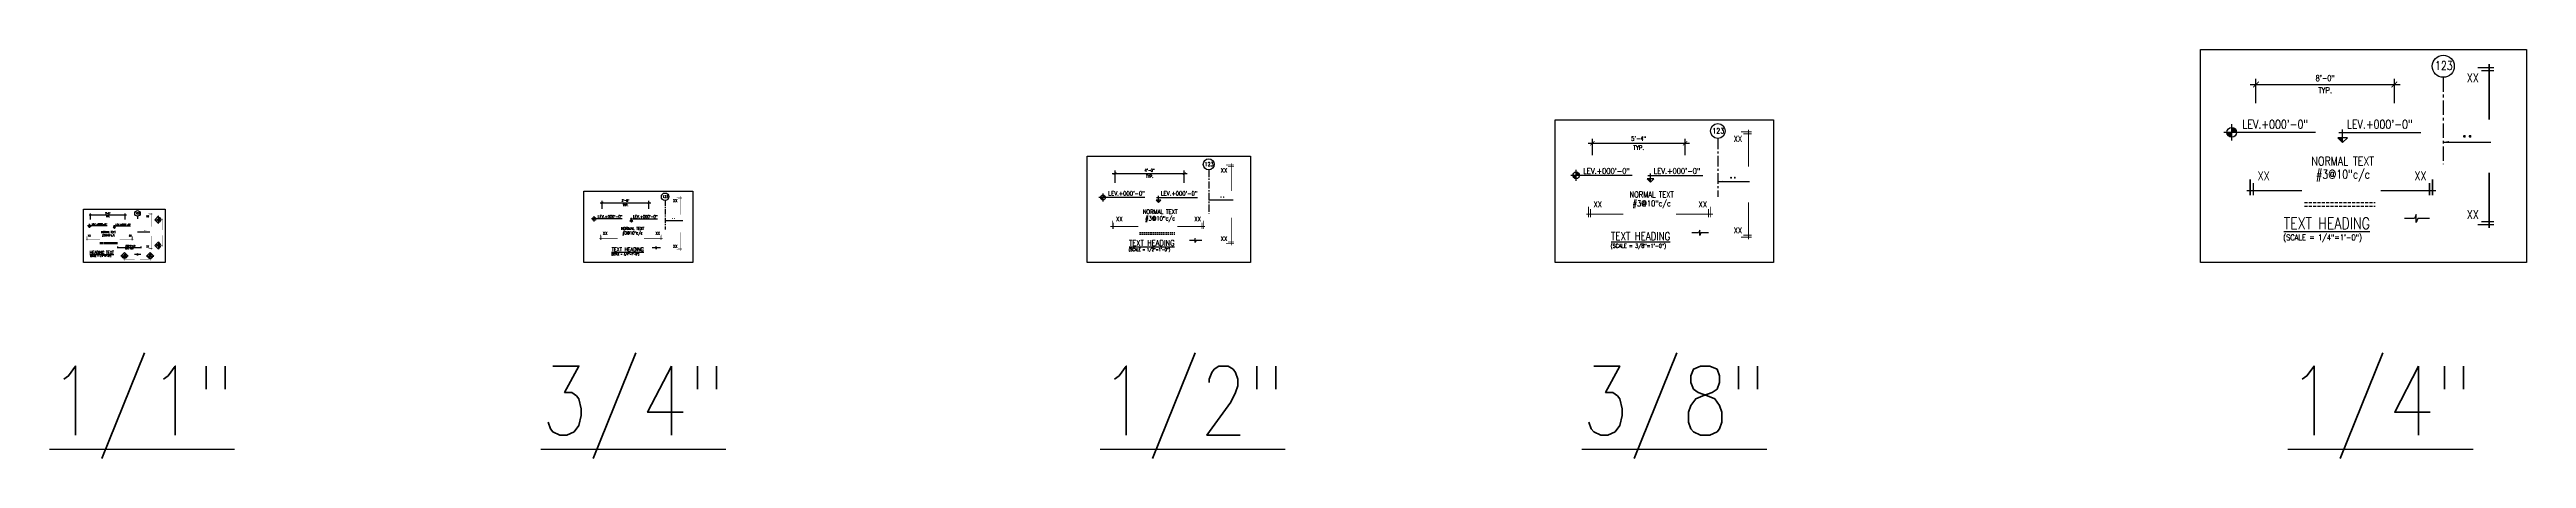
# Model space of a CAD drawing. Header units: inches. Extents: x 17147 to 26472, y -24737 to -16604.
# Drawn here: x 17214 to 18932, y -20569 to -20285 of the extents above; entities that cross this region are included whole.
import ezdxf

# ---------------------------------------------------------------- set-up
doc = ezdxf.new("R2010")
doc.units = ezdxf.units.IN
doc.header["$MEASUREMENT"] = 0
doc.linetypes.add('CENTER', pattern=[2, 1.25, -0.25, 0.25, -0.25])
doc.linetypes.add('HIDDEN', pattern=[0.375, 0.25, -0.125])
for name, color, linetype in [('ARROW', 2, 'Continuous'), ('BEAM', 3, 'HIDDEN'), ('BREAK', 1, 'Continuous'), ('DIM', 2, 'Continuous'), ('DOT', 2, 'Continuous'), ('Grids', 1, 'CENTER'), ('HEADING', 4, 'Continuous'), ('LEVEL', 2, 'Continuous'), ('SECMARK', 2, 'Continuous'), ('T1', 3, 'Continuous'), ('TEXT2', 3, 'Continuous'), ('TEXT3', 4, 'Continuous')]:
    doc.layers.add(name, color=color, linetype=linetype)
doc.styles.add('DIM 1_1 (A)', font='simplex.shx', dxfattribs={"width": 0.8})
doc.styles.add('DIM 1_2 (A)', font='simplex.shx', dxfattribs={"width": 0.8})
doc.styles.add('DIM 1_4 (A)', font='simplex.shx', dxfattribs={"width": 0.8})
doc.styles.add('DIM 3_4 (A)', font='simplex.shx', dxfattribs={"width": 0.8})
doc.styles.add('DIM 3_8 (A)', font='simplex.shx', dxfattribs={"width": 0.8})
doc.dimstyles.new('DIM 1_1 (A)', dxfattribs={"dimtxt": 1, "dimasz": 1, "dimexe": 1, "dimexo": 1, "dimgap": 0.5, "dimtad": 1, "dimdec": 0, "dimzin": 3, "dimdsep": 46, "dimlunit": 4, "dimtxsty": 'DIM 1_1 (A)', "dimblk": 'ARCHTICK', "dimcen": 1, "dimdle": 1, "dimclrd": 2, "dimclre": 2, "dimclrt": 3, "dimadec": 0, "dimazin": 2, "dimtfac": 1, "dimtdec": 0, "dimtofl": 0, "dimtmove": 0, "dimatfit": 3, "dimfxl": 0, "dimtolj": 1, "dimtzin": 0, "dimlwd": -1, "dimlwe": -1, "dimarcsym": 0})
doc.dimstyles.new('DIM 1_2 (A)', dxfattribs={"dimtxt": 2, "dimasz": 2, "dimexe": 2, "dimexo": 2, "dimgap": 1, "dimtad": 1, "dimdec": 0, "dimzin": 3, "dimdsep": 46, "dimlunit": 4, "dimtxsty": 'DIM 1_2 (A)', "dimblk": 'ARCHTICK', "dimcen": 2, "dimdle": 2, "dimclrd": 2, "dimclre": 2, "dimclrt": 3, "dimadec": 0, "dimazin": 2, "dimtfac": 1, "dimtdec": 0, "dimtofl": 0, "dimtmove": 0, "dimatfit": 3, "dimfxl": 0, "dimtolj": 1, "dimtzin": 0, "dimlwd": -1, "dimlwe": -1, "dimarcsym": 0})
doc.dimstyles.new('DIM 1_4 (A)', dxfattribs={"dimtxt": 4, "dimasz": 4, "dimexe": 4, "dimexo": 4, "dimgap": 2, "dimtad": 1, "dimdec": 0, "dimzin": 3, "dimdsep": 46, "dimlunit": 4, "dimtxsty": 'DIM 1_4 (A)', "dimblk": 'ARCHTICK', "dimcen": 4, "dimdle": 4, "dimclrd": 2, "dimclre": 2, "dimclrt": 3, "dimadec": 0, "dimazin": 2, "dimtfac": 1, "dimtdec": 0, "dimtofl": 0, "dimtmove": 0, "dimatfit": 3, "dimfxl": 0, "dimtolj": 1, "dimtzin": 0, "dimlwd": -1, "dimlwe": -1, "dimarcsym": 0})
doc.dimstyles.new('DIM 3_4 (A)', dxfattribs={"dimtxt": 1.5, "dimasz": 1.5, "dimexe": 1.5, "dimexo": 1.5, "dimgap": 0.75, "dimtad": 1, "dimdec": 0, "dimzin": 3, "dimdsep": 46, "dimlunit": 4, "dimtxsty": 'DIM 3_4 (A)', "dimblk": 'ARCHTICK', "dimcen": 1.5, "dimdle": 1.5, "dimclrd": 2, "dimclre": 2, "dimclrt": 3, "dimadec": 0, "dimazin": 2, "dimtfac": 1, "dimtdec": 0, "dimtofl": 0, "dimtmove": 0, "dimatfit": 3, "dimfxl": 0, "dimtolj": 1, "dimtzin": 0, "dimlwd": -1, "dimlwe": -1, "dimarcsym": 0})
doc.dimstyles.new('DIM 3_8 (A)', dxfattribs={"dimtxt": 3, "dimasz": 3, "dimexe": 3, "dimexo": 3, "dimgap": 1.5, "dimtad": 1, "dimdec": 0, "dimzin": 3, "dimdsep": 46, "dimlunit": 4, "dimtxsty": 'DIM 3_8 (A)', "dimblk": 'ARCHTICK', "dimcen": 3, "dimdle": 3, "dimclrd": 2, "dimclre": 2, "dimclrt": 3, "dimadec": 0, "dimazin": 2, "dimtfac": 1, "dimtdec": 0, "dimtofl": 0, "dimtmove": 0, "dimatfit": 3, "dimfxl": 0, "dimtolj": 1, "dimtzin": 0, "dimlwd": -1, "dimlwe": -1, "dimarcsym": 0})

# ---------------------------------------------------------------- blocks, each defined once
blk = doc.blocks.new('_ARCHTICK')
at = {"color": 0, "linetype": 'ByBlock', "const_width": 0.15}
blk.add_lwpolyline([(-0.5, -0.5), (0.5, 0.5)], dxfattribs=at)
blk = doc.blocks.new('*D2')
at = {"layer": 'DEFPOINTS', "color": 0, "transparency": 16777216}
for p in [(18001, -20371.3), (17953, -20379.8), (18001, -20379.8)]:
    blk.add_point(p, dxfattribs=at)
at = {"layer": 'DIM', "color": 2, "transparency": 16777216}
for p, q in [((17951, -20371.3), (18003, -20371.3)), ((17953, -20377.8), (17953, -20369.3)), ((18001, -20377.8), (18001, -20369.3))]:
    blk.add_line(p, q, dxfattribs=at)
at = {"layer": 'DIM', "color": 2, "transparency": 16777216, "xscale": 2, "yscale": 2, "zscale": 2, "rotation": 180}
blk.add_blockref('_ARCHTICK', (17953, -20371.3), dxfattribs=at)
at = {"layer": 'DIM', "color": 2, "transparency": 16777216, "xscale": 2, "yscale": 2, "zscale": 2}
blk.add_blockref('_ARCHTICK', (18001, -20371.3), dxfattribs=at)
at = {"layer": 'DIM', "color": 3, "transparency": 16777216, "char_height": 2, "attachment_point": 5, "style": 'DIM 1_2 (A)'}
for s, insert in [('\\A1;4\'-0"', (17977, -20369.1)), ('\\A1;TYP.', (17977, -20373.3))]:
    blk.add_mtext(s, dxfattribs=dict(at, insert=insert))
blk = doc.blocks.new('*D3')
at = {"layer": 'DEFPOINTS', "color": 0, "transparency": 16777216}
for p in [(18840.4, -20309.7), (18744.4, -20326.6), (18840.4, -20326.6)]:
    blk.add_point(p, dxfattribs=at)
at = {"layer": 'DIM', "color": 2, "transparency": 16777216}
for p, q in [((18744.4, -20322.6), (18744.4, -20305.7)), ((18840.4, -20322.6), (18840.4, -20305.7)), ((18740.4, -20309.7), (18844.4, -20309.7))]:
    blk.add_line(p, q, dxfattribs=at)
at = {"layer": 'DIM', "color": 2, "transparency": 16777216, "xscale": 4, "yscale": 4, "zscale": 4, "rotation": 180}
blk.add_blockref('_ARCHTICK', (18744.4, -20309.7), dxfattribs=at)
at = {"layer": 'DIM', "color": 2, "transparency": 16777216, "xscale": 4, "yscale": 4, "zscale": 4}
blk.add_blockref('_ARCHTICK', (18840.4, -20309.7), dxfattribs=at)
at = {"layer": 'DIM', "color": 3, "transparency": 16777216, "char_height": 4, "attachment_point": 5, "style": 'DIM 1_4 (A)'}
for s, insert in [('\\A1;8\'-0"', (18792.4, -20305.3)), ('\\A1;TYP.', (18792.4, -20313.7))]:
    blk.add_mtext(s, dxfattribs=dict(at, insert=insert))
blk = doc.blocks.new('*D6')
at = {"layer": 'DEFPOINTS', "color": 0, "transparency": 16777216}
for p in [(17629.5, -20391.7), (17597.3, -20397.3), (17629.5, -20397.3)]:
    blk.add_point(p, dxfattribs=at)
at = {"layer": 'DIM', "color": 2, "transparency": 16777216}
for p, q in [((17595.8, -20391.7), (17631, -20391.7)), ((17597.3, -20395.8), (17597.3, -20390.2)), ((17629.5, -20395.8), (17629.5, -20390.2))]:
    blk.add_line(p, q, dxfattribs=at)
at = {"layer": 'DIM', "color": 2, "transparency": 16777216, "xscale": 1.5, "yscale": 1.5, "zscale": 1.5, "rotation": 180}
blk.add_blockref('_ARCHTICK', (17597.3, -20391.7), dxfattribs=at)
at = {"layer": 'DIM', "color": 2, "transparency": 16777216, "xscale": 1.5, "yscale": 1.5, "zscale": 1.5}
blk.add_blockref('_ARCHTICK', (17629.5, -20391.7), dxfattribs=at)
at = {"layer": 'DIM', "color": 3, "transparency": 16777216, "char_height": 1.5, "attachment_point": 5, "style": 'DIM 3_4 (A)'}
for s, insert in [('\\A1;2\'-8"', (17613.4, -20390)), ('\\A1;TYP.', (17613.4, -20393.2))]:
    blk.add_mtext(s, dxfattribs=dict(at, insert=insert))
blk = doc.blocks.new('*D7')
at = {"layer": 'DEFPOINTS', "color": 0, "transparency": 16777216}
for p in [(17242.3, -20404.2), (17266.3, -20400), (17266.3, -20404.2)]:
    blk.add_point(p, dxfattribs=at)
at = {"layer": 'DIM', "color": 2, "transparency": 16777216}
for p, q in [((17241.3, -20400), (17267.3, -20400)), ((17242.3, -20403.2), (17242.3, -20399)), ((17266.3, -20403.2), (17266.3, -20399))]:
    blk.add_line(p, q, dxfattribs=at)
at = {"layer": 'DIM', "color": 2, "transparency": 16777216, "rotation": 180}
blk.add_blockref('_ARCHTICK', (17242.3, -20400), dxfattribs=at)
at = {"layer": 'DIM', "color": 2, "transparency": 16777216}
blk.add_blockref('_ARCHTICK', (17266.3, -20400), dxfattribs=at)
at = {"layer": 'DIM', "color": 3, "transparency": 16777216, "char_height": 1, "attachment_point": 5, "style": 'DIM 1_1 (A)'}
for s, insert in [('\\A1;2\'-0"', (17254.3, -20398.9)), ('\\A1;TYP.', (17254.3, -20401))]:
    blk.add_mtext(s, dxfattribs=dict(at, insert=insert))
blk = doc.blocks.new('*D8')
at = {"layer": 'DEFPOINTS', "color": 0, "transparency": 16777216}
for p in [(18348.4, -20350.4), (18284.1, -20361.7), (18348.4, -20361.7)]:
    blk.add_point(p, dxfattribs=at)
at = {"layer": 'DIM', "color": 2, "transparency": 16777216}
for p, q in [((18281.1, -20350.4), (18351.4, -20350.4)), ((18284.1, -20358.7), (18284.1, -20347.4)), ((18348.4, -20358.7), (18348.4, -20347.4))]:
    blk.add_line(p, q, dxfattribs=at)
at = {"layer": 'DIM', "color": 2, "transparency": 16777216, "xscale": 3, "yscale": 3, "zscale": 3, "rotation": 180}
blk.add_blockref('_ARCHTICK', (18284.1, -20350.4), dxfattribs=at)
at = {"layer": 'DIM', "color": 2, "transparency": 16777216, "xscale": 3, "yscale": 3, "zscale": 3}
blk.add_blockref('_ARCHTICK', (18348.4, -20350.4), dxfattribs=at)
at = {"layer": 'DIM', "color": 3, "transparency": 16777216, "char_height": 3, "attachment_point": 5, "style": 'DIM 3_8 (A)'}
for s, insert in [('\\A1;5\'-4"', (18316.2, -20347.1)), ('\\A1;TYP.', (18316.2, -20353.4))]:
    blk.add_mtext(s, dxfattribs=dict(at, insert=insert))
blk = doc.blocks.new('G')
at = {"layer": 'Grids', "color": 2, "linetype": 'Continuous', "ltscale": 1.25}
blk.add_line((0, 0), (0, -1.9), dxfattribs=at)
blk.add_circle((0, 1.9), 1.91, dxfattribs=at)
at = {"layer": 'TEXT3', "style": 'DIM 1_1 (A)', "width": 0.8}
blk.add_attdef('A', (-0.5, 1.3), '', height=1.35, dxfattribs=at)
blk = doc.blocks.new('S (hor)')
at = {"layer": 'SECMARK'}
blk.add_hatch(color=256, dxfattribs=at).paths.add_polyline_path([(-5.1, -7.1), (-3.9, -5.9, 0.388845), (-3.9, -8.4)])
h = blk.add_hatch(color=256, dxfattribs=at)
h.paths.add_polyline_path([(-2.5, -5), (-2.5, -4.5), (-2.7, -4.8)])
h.paths.add_polyline_path([(-2.5, -9.2), (-2.7, -9.5), (-2.5, -9.7)])
for p, q in [((-2.5, -4.5), (-5.1, -7.1)), ((-5.1, -7.1), (-2.5, -9.7)), ((-2.5, -5), (-2.7, -4.8)), ((-2.5, -9.2), (-2.7, -9.5)), ((-2.5, -4.5), (-2.5, -9.7))]:
    blk.add_line(p, q, dxfattribs=at)
at = {"layer": 'SECMARK', "const_width": 0.25}
for points in [[(0, -7.9), (0, 0)], [(-0.8, -7.1), (0.6, -7.1)]]:
    blk.add_lwpolyline(points, dxfattribs=at)
at = {"layer": 'SECMARK'}
blk.add_arc((-3, -7.1), 1.99, 285.6061, 74.3939, dxfattribs=at)
at = {"layer": 'TEXT3', "style": 'DIM 1_1 (A)', "width": 0.8}
blk.add_attdef('A', (-3.7, -7.6), '', height=1, dxfattribs=at)
blk.add_attdef('B', (-1.5, -7.3), '', height=0.75, rotation=90, dxfattribs=at)
blk = doc.blocks.new('S1')
at = {"layer": 'SECMARK', "const_width": 0.25}
for points in [[(-2, 9), (0.8, 9)], [(-1.3, 8.5), (0.8, 8.5)], [(0, 9.6), (0, 0)]]:
    blk.add_lwpolyline(points, dxfattribs=at)
at = {"layer": 'TEXT3', "style": 'DIM 1_1 (A)', "width": 0.8}
blk.add_attdef('A', (-2.7, 6.4), '', height=1.5, dxfattribs=at)
blk = doc.blocks.new('S(VER)')
at = {"layer": 'SECMARK'}
h = blk.add_hatch(color=256, dxfattribs=at)
h.paths.add_polyline_path([(4.8, 2.7), (4.5, 2.5), (5, 2.5)])
h.paths.add_polyline_path([(9.7, 2.5), (9.5, 2.7), (9.2, 2.5)])
blk.add_hatch(color=256, dxfattribs=at).paths.add_polyline_path([(7.1, 5.1), (5.9, 3.9, -0.388845), (8.4, 3.9)])
for p, q in [((4.5, 2.5), (7.1, 5.1)), ((4.5, 2.5), (9.7, 2.5)), ((5, 2.5), (4.8, 2.7)), ((7.1, 5.1), (9.7, 2.5)), ((9.2, 2.5), (9.5, 2.7))]:
    blk.add_line(p, q, dxfattribs=at)
at = {"layer": 'SECMARK', "const_width": 0.25}
for points in [[(7.9, 0), (0, 0)], [(7.1, 0.8), (7.1, -0.6)]]:
    blk.add_lwpolyline(points, dxfattribs=at)
at = {"layer": 'SECMARK'}
blk.add_arc((7.1, 3), 1.99, 195.6061, 344.3939, dxfattribs=at)
at = {"layer": 'TEXT3', "style": 'DIM 1_1 (A)'}
for tag, p, height, width in [('A', (6.7, 2.9), 1, 0.8), ('B', (6.9, 1.4), 0.75, 0.7)]:
    blk.add_attdef(tag, p, '', height=height, dxfattribs=dict(at, width=width))
blk = doc.blocks.new('LEV.')
at = {"layer": 'LEVEL'}
h = blk.add_hatch(color=2, dxfattribs=at)
h.paths.add_polyline_path([(0, 0), (-0.8, 0, 0.414214), (0, -0.8)])
h.paths.add_polyline_path([(0, 0.8), (0, 0), (0.8, 0, 0.414214)])
for p, q in [((12.3, 0), (-1.4, 0)), ((0, -1.4), (0, 1.4))]:
    blk.add_line(p, q, dxfattribs=at)
blk.add_circle((0, 0), 0.844, dxfattribs=at)
at = {"layer": 'TEXT3', "style": 'DIM 1_1 (A)', "width": 0.8}
blk.add_attdef('A', (5.2, 0.4), '', height=1.25, dxfattribs=at)
blk = doc.blocks.new('LEV.1')
at = {"layer": 'LEVEL'}
blk.add_hatch(color=2, dxfattribs=at).paths.add_polyline_path([(0, -1.7), (0, -0.9), (-0.8, -0.9)])
for p, q in [((-0.7, 0), (11.3, 0)), ((0, -1.7), (0, 0.5)), ((0, -1.7), (-0.8, -0.9)), ((0.8, -0.9), (-0.8, -0.9)), ((0, -1.7), (0.8, -0.9))]:
    blk.add_line(p, q, dxfattribs=at)
at = {"layer": 'TEXT3', "style": 'DIM 1_1 (A)', "width": 0.8}
blk.add_attdef('A', (4.1, 0.4), '', height=1.25, dxfattribs=at)
blk = doc.blocks.new('HEAD')
at = {"layer": 'HEADING', "style": 'DIM 1_1 (A)', "width": 0.8}
blk.add_attdef('A', (1, 0.2), '', height=2, dxfattribs=at)
at = {"layer": 'TEXT2', "style": 'DIM 1_1 (A)', "width": 0.8}
blk.add_attdef('B', (1.3, -1.3), '', height=1, dxfattribs=at)

msp = doc.modelspace()

# ---------------------------------------------------------------- hatches: boundary and pattern name
at = {"layer": 'LEVEL'}
h = msp.add_hatch(color=2, dxfattribs=at)
h.paths.add_polyline_path([(18727.62366, -20342.86481), (18724.24866, -20342.86481, 0.4142135624), (18727.62366, -20346.23981)])
h.paths.add_polyline_path([(18727.62366, -20339.48981), (18727.62366, -20342.86481), (18730.99866, -20342.86481, 0.4142135624)])
for points in [[(18804.49499, -20349.91808), (18804.49499, -20346.62988), (18801.11999, -20346.62988)], [(18324.34992, -20377.31866), (18324.34992, -20375.11557), (18322.08867, -20375.11557)], [(17983.07998, -20391.43411), (17983.07998, -20389.79001), (17981.39248, -20389.79001)], [(17617.45758, -20405.1344), (17617.45758, -20404.03285), (17616.32695, -20404.03285)]]:
    msp.add_hatch(color=2, dxfattribs=at).paths.add_polyline_path(points)
h = msp.add_hatch(color=2, dxfattribs=at)
h.paths.add_polyline_path([(18272.84613, -20372.59297), (18270.58488, -20372.59297, 0.4142135624), (18272.84613, -20374.85422)])
h.paths.add_polyline_path([(18272.84613, -20370.33172), (18272.84613, -20372.59297), (18275.10738, -20372.59297, 0.4142135624)])
h = msp.add_hatch(color=2, dxfattribs=at)
h.paths.add_polyline_path([(17944.64432, -20387.90747), (17942.95682, -20387.90747, 0.4142135624), (17944.64432, -20389.59497)])
h.paths.add_polyline_path([(17944.64432, -20386.21997), (17944.64432, -20387.90747), (17946.33182, -20387.90747, 0.4142135624)])
h = msp.add_hatch(color=2, dxfattribs=at)
h.paths.add_polyline_path([(17591.70568, -20402.77155), (17590.57505, -20402.77155, 0.4142135624), (17591.70568, -20403.90218)])
h.paths.add_polyline_path([(17591.70568, -20401.64093), (17591.70568, -20402.77155), (17592.8363, -20402.77155, 0.4142135624)])

# ---------------------------------------------------------------- linework, layer by layer
for points in [[(18705.80971, -20285.49921), (18932.01856, -20285.49921), (18932.01856, -20432.95014), (18705.80971, -20432.95014)], [(18258.23079, -20334.15801), (18409.79071, -20334.15801), (18409.79071, -20432.95014), (18258.23079, -20432.95014)], [(17933.73735, -20359.22467), (18046.84177, -20359.22467), (18046.84177, -20432.95014), (17933.73735, -20432.95014)], [(17584.39801, -20383.55407), (17660.17797, -20383.55407), (17660.17797, -20432.95014), (17584.39801, -20432.95014)], [(17237.48015, -20396.0874), (17294.03236, -20396.0874), (17294.03236, -20432.95014), (17237.48015, -20432.95014)]]:
    msp.add_lwpolyline(points, close=True)
at = {"layer": 'ARROW', "color": 4}
for p, q in [((17261.15826, -20422.96618), (17261.15826, -20421.96618)), ((17277.51324, -20422.96618), (17277.51324, -20421.96618))]:
    msp.add_line(p, q, dxfattribs=at)
at = {"layer": 'ARROW', "color": 2}
msp.add_line((17261.15826, -20422.46618), (17277.51324, -20422.46618), dxfattribs=at)
for points in [[(17262.15826, -20422.29952), (17262.15826, -20422.63285), (17261.15826, -20422.46618)], [(17276.51324, -20422.29952), (17276.51324, -20422.63285), (17277.51324, -20422.46618)]]:
    msp.add_solid(points, dxfattribs=at)
at = {"layer": 'BEAM', "ltscale": 8}
for p, q in [((18778.1132, -20391.33778), (18827.09367, -20391.33778)), ((18778.1132, -20393.89759), (18827.09367, -20393.89759))]:
    msp.add_line(p, q, dxfattribs=at)
at = {"layer": 'BEAM', "ltscale": 2}
for p, q in [((17248.65476, -20419.11394), (17260.89988, -20419.11394)), ((17248.65476, -20419.75389), (17260.89988, -20419.75389))]:
    msp.add_line(p, q, dxfattribs=at)
at = {"layer": 'BEAM', "ltscale": 4}
for p, q in [((17969.88909, -20412.14396), (17994.37932, -20412.14396)), ((17969.88909, -20413.42386), (17994.37932, -20413.42386))]:
    msp.add_line(p, q, dxfattribs=at)
at = {"layer": 'BREAK', "linetype": 'Continuous'}
for points in [[(18364.69305, -20412.49811), (18359.35711, -20412.49811), (18358.55311, -20414.33892), (18358.55311, -20410.6573), (18357.74911, -20412.49811), (18353.0807, -20412.49811)], [(18864.70861, -20402.42473), (18856.74452, -20402.42473), (18855.54452, -20405.1722), (18855.54452, -20399.67725), (18854.34452, -20402.42473), (18847.37675, -20402.42473)], [(17277.15029, -20427.47194), (17275.15927, -20427.47194), (17274.85927, -20428.15881), (17274.85927, -20426.78507), (17274.55927, -20427.47194), (17272.81733, -20427.47194)], [(17637.62914, -20422.72412), (17634.96117, -20422.72412), (17634.55917, -20423.64453), (17634.55917, -20421.80372), (17634.15717, -20422.72412), (17631.82297, -20422.72412)], [(18013.18679, -20417.68743), (18009.20475, -20417.68743), (18008.60475, -20419.06117), (18008.60475, -20416.31369), (18008.00475, -20417.68743), (18004.52087, -20417.68743)]]:
    msp.add_lwpolyline(points, dxfattribs=at)
at = {"layer": 'DOT'}
for points, const_width in [([(18888.46648, -20345.55505, 1), (18889.46648, -20345.55505, 1)], 1), ([(18892.37657, -20345.55505, 1), (18893.37657, -20345.55505, 1)], 1), ([(18379.93111, -20374.23218, 1), (18380.60111, -20374.23218, 1)], 0.67), ([(18382.55086, -20374.23218, 1), (18383.22086, -20374.23218, 1)], 0.67), ([(18026.18384, -20387.68013, 1), (18026.68384, -20387.68013, 1)], 0.5), ([(18028.13888, -20387.68013, 1), (18028.63888, -20387.68013, 1)], 0.5), ([(17279.57833, -20410.96199, 1), (17279.82833, -20410.96199, 1)], 0.25), ([(17280.55585, -20410.96199, 1), (17280.80585, -20410.96199, 1)], 0.25), ([(17645.93019, -20402.49009, 1), (17646.26519, -20402.49009, 1)], 0.335), ([(17647.24006, -20402.49009, 1), (17647.57506, -20402.49009, 1)], 0.335)]:
    msp.add_lwpolyline(points, format="xyb", close=True, dxfattribs=dict(at, const_width=const_width))
at = {"layer": 'Grids', "ltscale": 8}
msp.add_line((18874.2868, -20304.64851), (18874.2868, -20364.96146), dxfattribs=at)
at = {"layer": 'Grids', "ltscale": 6}
msp.add_line((18371.11044, -20346.98805), (18371.11044, -20387.39772), dxfattribs=at)
at = {"layer": 'Grids', "ltscale": 4}
msp.add_line((18017.97589, -20368.79932), (18017.97589, -20398.9558), dxfattribs=at)
at = {"layer": 'Grids', "ltscale": 3}
msp.add_line((17640.83783, -20389.96909), (17640.83783, -20410.17393), dxfattribs=at)
at = {"layer": 'Grids', "color": 2, "linetype": 'Continuous', "ltscale": 1.25}
for centre, radius in [((18874.2868, -20296.99443), 7.65408), ((18371.11044, -20341.85981), 5.12823), ((18017.97589, -20364.97228), 3.82704), ((17640.83783, -20387.40498), 2.56412)]:
    msp.add_circle(centre, radius, dxfattribs=at)
at = {"layer": 'LEVEL'}
for p, q in [((18727.62366, -20348.48981), (18727.62366, -20337.23981)), ((18804.49499, -20349.91808), (18804.49499, -20340.8062)), ((18785.74759, -20342.86481), (18721.99866, -20342.86481)), ((18804.49499, -20349.91808), (18801.11999, -20346.62988)), ((18807.86999, -20346.62988), (18801.11999, -20346.62988)), ((18801.78184, -20342.95844), (18858.66722, -20342.95844)), ((18804.49499, -20349.91808), (18807.86999, -20346.62988)), ((18311.78916, -20372.59297), (18269.07738, -20372.59297)), ((18272.84613, -20376.36172), (18272.84613, -20368.82422)), ((18324.34992, -20377.31866), (18322.08867, -20375.11557)), ((18326.61117, -20375.11557), (18322.08867, -20375.11557)), ((18322.53211, -20372.6557), (18360.64532, -20372.6557)), ((18324.34992, -20377.31866), (18324.34992, -20371.2137)), ((18324.34992, -20377.31866), (18326.61117, -20375.11557)), ((17973.70628, -20387.90747), (17941.83182, -20387.90747)), ((17944.64432, -20390.71997), (17944.64432, -20385.09497)), ((17983.07998, -20391.43411), (17981.39248, -20389.79001)), ((17984.76748, -20389.79001), (17981.39248, -20389.79001)), ((17981.72341, -20387.95429), (18010.1661, -20387.95429)), ((17983.07998, -20391.43411), (17983.07998, -20386.87817)), ((17983.07998, -20391.43411), (17984.76748, -20389.79001)), ((17611.1772, -20402.77155), (17589.8213, -20402.77155)), ((17591.70568, -20404.65593), (17591.70568, -20400.88718)), ((17617.45758, -20405.1344), (17616.32695, -20404.03285)), ((17618.5882, -20404.03285), (17616.32695, -20404.03285)), ((17616.54867, -20402.80292), (17635.60527, -20402.80292)), ((17617.45758, -20405.1344), (17617.45758, -20402.08192)), ((17617.45758, -20405.1344), (17618.5882, -20404.03285))]:
    msp.add_line(p, q, dxfattribs=at)
for centre, radius in [((18727.62366, -20342.86481), 3.375), ((18272.84613, -20372.59297), 2.26125), ((17944.64432, -20387.90747), 1.6875), ((17591.70568, -20402.77155), 1.13062)]:
    msp.add_circle(centre, radius, dxfattribs=at)
at = {"layer": 'SECMARK'}
for points, const_width in [([(18898.2468, -20297.93417), (18909.44953, -20297.93417)], 1), ([(18900.80696, -20300.07105), (18909.44953, -20300.07105)], 1), ([(18906.14919, -20295.54768), (18906.14919, -20333.98792)], 1), ([(18387.16363, -20342.48944), (18394.66947, -20342.48944)], 0.67), ([(18392.45824, -20340.89049), (18392.45824, -20366.64545)], 0.67), ([(18388.87894, -20343.92115), (18394.66947, -20343.92115)], 0.67), ([(18029.95589, -20365.44215), (18035.55726, -20365.44215)], 0.5), ([(18031.23597, -20366.51059), (18035.55726, -20366.51059)], 0.5), ([(18033.90708, -20364.24891), (18033.90708, -20383.46903)], 0.5), ([(18740.35787, -20375.24638), (18740.35787, -20386.44912)], 1), ([(18866.8595, -20375.24638), (18866.8595, -20386.44912)], 1), ([(18906.14919, -20409.18089), (18906.14919, -20370.74065)], 1), ([(17648.86443, -20387.71979), (17652.61735, -20387.71979)], 0.335), ([(17649.72209, -20388.43564), (17652.61735, -20388.43564)], 0.335), ([(17651.51173, -20386.92031), (17651.51173, -20399.79779)], 0.335), ([(18281.37805, -20394.28862), (18281.37805, -20401.79445)], 0.67), ([(18366.13415, -20394.28862), (18366.13415, -20401.79445)], 0.67), ([(18392.45824, -20417.02474), (18392.45824, -20391.26978)], 0.67), ([(18737.97138, -20383.14877), (18776.41162, -20383.14877)], 1), ([(18742.49475, -20377.80654), (18742.49475, -20386.44912)], 1), ([(18869.24599, -20383.14877), (18830.80575, -20383.14877)], 1), ([(18864.72262, -20377.80654), (18864.72262, -20386.44912)], 1), ([(17949.81818, -20408.04945), (17969.0383, -20408.04945)], 0.5), ([(17951.01142, -20404.09826), (17951.01142, -20409.69963)], 0.5), ([(17952.07986, -20405.37834), (17952.07986, -20409.69963)], 0.5), ([(18015.45549, -20408.04945), (17996.23536, -20408.04945)], 0.5), ([(18013.1938, -20405.37834), (18013.1938, -20409.69963)], 0.5), ([(18014.26224, -20404.09826), (18014.26224, -20409.69963)], 0.5), ([(18033.90708, -20421.06551), (18033.90708, -20401.84539)], 0.5), ([(18279.77911, -20399.58322), (18305.53407, -20399.58322)], 0.67), ([(18282.80976, -20396.00393), (18282.80976, -20401.79445)], 0.67), ([(18367.73309, -20399.58322), (18341.97813, -20399.58322)], 0.67), ([(18364.70244, -20396.00393), (18364.70244, -20401.79445)], 0.67), ([(18898.2468, -20406.7944), (18909.44953, -20406.7944)], 1), ([(18900.80696, -20404.65752), (18909.44953, -20404.65752)], 1), ([(17595.17217, -20416.26668), (17608.04965, -20416.26668)], 0.335), ([(17595.97164, -20413.61938), (17595.97164, -20417.37229)], 0.335), ([(17596.6875, -20414.47703), (17596.6875, -20417.37229)], 0.335), ([(17639.14916, -20416.26668), (17626.27168, -20416.26668)], 0.335), ([(17637.63383, -20414.47703), (17637.63383, -20417.37229)], 0.335), ([(17638.34969, -20413.61938), (17638.34969, -20417.37229)], 0.335), ([(17648.86443, -20424.18797), (17652.61735, -20424.18797)], 0.335), ([(17649.72209, -20423.47211), (17652.61735, -20423.47211)], 0.335), ([(17651.51173, -20424.98744), (17651.51173, -20412.10996)], 0.335), ([(18029.95589, -20419.87227), (18035.55726, -20419.87227)], 0.5), ([(18031.23597, -20418.80383), (18035.55726, -20418.80383)], 0.5), ([(18387.16363, -20415.4258), (18394.66947, -20415.4258)], 0.67), ([(18388.87894, -20413.99409), (18394.66947, -20413.99409)], 0.67)]:
    msp.add_lwpolyline(points, dxfattribs=dict(at, const_width=const_width))

# ---------------------------------------------------------------- block references
ref = msp.add_blockref('LEV.', (17241.64708, -20407.62662))
ref.add_attrib('A', 'LEV.+000\'-0"', (17243.14403, -20407.21494), dxfattribs={"layer": 'TEXT3', "height": 1.25, "style": 'DIM 1_1 (A)', "width": 0.8})
ref = msp.add_blockref('LEV.1', (17258.83257, -20407.65003))
ref.add_attrib('A', 'LEV.+000\'-0"', (17259.6706, -20407.3685), dxfattribs={"layer": 'TEXT3', "height": 1.25, "style": 'DIM 1_1 (A)', "width": 0.8})
ref = msp.add_blockref('G', (17274.88244, -20400.87473))
ref.add_attrib('A', '123', (17273.58193, -20399.56763), dxfattribs={"layer": 'TEXT3', "height": 1.25, "style": 'DIM 1_1 (A)', "width": 0.8})
ref = msp.add_blockref('S1', (17284.32853, -20408.20958))
ref.add_attrib('A', 'XX', (17281.03496, -20401.6019), dxfattribs={"layer": 'TEXT3', "height": 1.25, "style": 'DIM 1_1 (A)', "width": 0.8})
ref = msp.add_blockref('S (hor)', (17291.98138, -20410.43241), dxfattribs=dict(xscale=-1, rotation=180))
ref.add_attrib('A', 'AB', (17287.94019, -20403.86139), dxfattribs={"layer": 'TEXT3', "height": 1, "style": 'DIM 1_1 (A)', "width": 0.8})
ref.add_attrib('B', 'S-01', (17290.47599, -20404.36589), dxfattribs={"layer": 'TEXT3', "height": 0.75, "rotation": 90, "style": 'DIM 1_1 (A)', "width": 0.8})
ref = msp.add_blockref('S1', (17248.79148, -20416.8415), dxfattribs=dict(xscale=-1, rotation=90))
ref.add_attrib('A', 'XX', (17240.43089, -20414.959), dxfattribs={"layer": 'TEXT3', "height": 1.25, "style": 'DIM 1_1 (A)', "width": 0.8})
ref = msp.add_blockref('HEAD', (17240.84285, -20427.22285))
ref.add_attrib('A', '%%UHEADING TEXT', (17241.84712, -20426.99197), dxfattribs={"layer": 'HEADING', "height": 2, "style": 'DIM 1_1 (A)', "width": 0.8})
ref.add_attrib('B', '(SCALE = 1/1"=1\'-0")', (17242.19268, -20428.96945), dxfattribs={"layer": 'TEXT2', "height": 1, "style": 'DIM 1_1 (A)', "width": 0.8})
ref = msp.add_blockref('S1', (17262.53071, -20416.8415), dxfattribs=dict(rotation=270))
ref.add_attrib('A', 'XX', (17268.94844, -20414.959), dxfattribs={"layer": 'TEXT3', "height": 1.25, "style": 'DIM 1_1 (A)', "width": 0.8})
ref = msp.add_blockref('S(VER)', (17272.97162, -20431.16427), dxfattribs=dict(xscale=-1))
ref.add_attrib('A', 'AB', (17265.27461, -20428.24083), dxfattribs={"layer": 'TEXT3', "height": 1, "style": 'DIM 1_1 (A)', "width": 0.8})
ref.add_attrib('B', 'S-01', (17264.74218, -20429.64589), dxfattribs={"layer": 'TEXT3', "height": 0.75, "style": 'DIM 1_1 (A)', "width": 0.8})
ref = msp.add_blockref('S(VER)', (17276.60917, -20431.16427))
ref.add_attrib('A', 'AB', (17282.93474, -20428.24083), dxfattribs={"layer": 'TEXT3', "height": 1, "style": 'DIM 1_1 (A)', "width": 0.8})
ref.add_attrib('B', 'S-01', (17282.81004, -20429.64589), dxfattribs={"layer": 'TEXT3', "height": 0.75, "style": 'DIM 1_1 (A)', "width": 0.8})
ref = msp.add_blockref('S1', (17284.32853, -20414.56425), dxfattribs=dict(xscale=-1, rotation=180))
ref.add_attrib('A', 'XX', (17281.03496, -20422.48199), dxfattribs={"layer": 'TEXT3', "height": 1.25, "style": 'DIM 1_1 (A)', "width": 0.8})
ref = msp.add_blockref('S (hor)', (17291.98138, -20414.04026))
ref.add_attrib('A', 'AB', (17287.94019, -20421.61128), dxfattribs={"layer": 'TEXT3', "height": 1, "style": 'DIM 1_1 (A)', "width": 0.8})
ref.add_attrib('B', 'S-01', (17290.47599, -20422.13535), dxfattribs={"layer": 'TEXT3', "height": 0.75, "rotation": 90, "style": 'DIM 1_1 (A)', "width": 0.8})

# ---------------------------------------------------------------- texts
at = {"layer": 'HEADING', "width": 0.8}
for height, style, p in [(8, 'DIM 1_4 (A)', (18763.67834, -20409.88179)), (2.68, 'DIM 3_4 (A)', (17603.784, -20425.22224)), (4, 'DIM 1_2 (A)', (17962.67166, -20421.41596)), (5.5, 'DIM 3_8 (A)', (18297.00277, -20417.49434))]:
    msp.add_text('%%UTEXT HEADING', height=height, dxfattribs=dict(at, style=style)).set_placement(p)
at = {"layer": 'T1', "color": 3, "style": 'DIM 1_1 (A)', "width": 0.8}
for s, p in [('#3@10"c/c', (17266.51029, -20421.96943)), ('EXT. TEXT', (17266.51029, -20423.81739))]:
    msp.add_text(s, height=1, dxfattribs=at).set_placement(p)
at = {"layer": 'TEXT2', "width": 0.8}
for s, height, style, p in [('NORMAL TEXT', 6, 'DIM 1_4 (A)', (18782.87277, -20365.72189)), ('#3@10"c/c', 6, 'DIM 1_4 (A)', (18786.07359, -20374.89058)), ('NORMAL TEXT', 4.02, 'DIM 3_8 (A)', (18309.86303, -20387.90721)), ('#3@10"c/c', 4.02, 'DIM 3_8 (A)', (18312.00759, -20394.05023)), ('NORMAL TEXT', 1.25, 'DIM 1_1 (A)', (17249.61857, -20412.58117)), ('NORMAL TEXT', 2.01, 'DIM 3_4 (A)', (17610.21413, -20410.42867)), ('#3@10"c/c', 2.01, 'DIM 3_4 (A)', (17611.28641, -20413.50018)), ('NORMAL TEXT', 3, 'DIM 1_2 (A)', (17972.26887, -20399.33601)), ('#3@10"c/c', 3, 'DIM 1_2 (A)', (17973.86928, -20403.92036)), ('#3@10"c/c', 1.25, 'DIM 1_1 (A)', (17250.41878, -20414.74052)), ('(SCALE = 3/4"=1\'-0")', 1.34, 'DIM 3_4 (A)', (17603.65382, -20427.88308)), ('(SCALE = 1/2"=1\'-0")', 2, 'DIM 1_2 (A)', (17962.47736, -20425.02732)), ('(SCALE = 3/8"=1\'-0")', 2.68, 'DIM 3_8 (A)', (18296.74241, -20422.81603)), ('(SCALE = 1/4"=1\'-0")', 4, 'DIM 1_4 (A)', (18763.28975, -20417.59031))]:
    msp.add_text(s, height=height, dxfattribs=dict(at, style=style)).set_placement(p)
at = {"layer": 'TEXT3', "width": 0.8}
for s, height, style, p in [('123', 6, 'DIM 1_4 (A)', (18868.53187, -20299.59377)), ('XX', 6, 'DIM 1_4 (A)', (18890.727, -20308.15322)), ('123', 3.618, 'DIM 3_8 (A)', (18367.25463, -20343.60137)), ('LEV.+000\'-0"', 6, 'DIM 1_4 (A)', (18734.93677, -20340.25584)), ('LEV.+000\'-0"', 6, 'DIM 1_4 (A)', (18807.42382, -20340.25584)), ('XX', 4.02, 'DIM 3_8 (A)', (18382.12537, -20349.3362)), ('123', 2.7, 'DIM 1_2 (A)', (18015.09843, -20366.27195)), ('XX', 3, 'DIM 1_2 (A)', (18026.19599, -20370.55168)), ('LEV.+000\'-0"', 4.02, 'DIM 3_8 (A)', (18277.74592, -20371.58414)), ('LEV.+000\'-0"', 4.02, 'DIM 3_8 (A)', (18326.5944, -20371.58414)), ('XX', 6, 'DIM 1_4 (A)', (18745.61415, -20375.83753)), ('XX', 6, 'DIM 1_4 (A)', (18854.41048, -20375.83753)), ('123', 1.809, 'DIM 3_4 (A)', (17638.90993, -20388.27575)), ('XX', 2.01, 'DIM 3_4 (A)', (17646.3453, -20391.14317)), ('XX', 4.02, 'DIM 3_8 (A)', (18284.89976, -20394.68469)), ('XX', 4.02, 'DIM 3_8 (A)', (18357.7933, -20394.68469)), ('LEV.+000\'-0"', 2.01, 'DIM 3_4 (A)', (17594.15557, -20402.26714)), ('LEV.+000\'-0"', 2.01, 'DIM 3_4 (A)', (17618.57981, -20402.26714)), ('XX', 3, 'DIM 1_2 (A)', (17953.63956, -20404.39383)), ('XX', 3, 'DIM 1_2 (A)', (18008.03773, -20404.39383)), ('XX', 4.02, 'DIM 3_8 (A)', (18382.12537, -20412.72996)), ('XX', 6, 'DIM 1_4 (A)', (18890.727, -20402.77077)), ('XX', 2.01, 'DIM 3_4 (A)', (17597.73249, -20413.81741)), ('XX', 2.01, 'DIM 3_4 (A)', (17634.17927, -20413.81741)), ('XX', 2.01, 'DIM 3_4 (A)', (17646.3453, -20422.84005)), ('XX', 3, 'DIM 1_2 (A)', (18026.19599, -20417.86045)), ('%%U1/1"', 48, 'DIM 1_1 (A)', (17213.87163, -20552.66621)), ('%%U3/4"', 48, 'DIM 3_4 (A)', (17554.70996, -20552.66621)), ('%%U1/2"', 48, 'DIM 1_2 (A)', (17942.66138, -20552.66621)), ('%%U3/8"', 48, 'DIM 3_8 (A)', (18276.76854, -20552.66621)), ('%%U1/4"', 48, 'DIM 1_4 (A)', (18766.57549, -20552.66621))]:
    msp.add_text(s, height=height, dxfattribs=dict(at, style=style)).set_placement(p)
at = {"layer": 'TEXT3', "char_height": 3, "width": 24.5714286, "attachment_point": 1, "style": 'DIM 1_2 (A)'}
for insert in [(17948.30088, -20383.58319), (17984.75496, -20383.58319)]:
    msp.add_mtext('LEV.+000\'-0"', dxfattribs=dict(at, insert=insert))

# ---------------------------------------------------------------- dimensions: what is measured, and where the dimension line sits
at = {"layer": 'DIM'}
for base, p1, p2, dimstyle, picture, middle in [((18840.38865, -20309.71462), (18744.37417, -20326.64114), (18840.38865, -20326.64114), 'DIM 1_4 (A)', '*D3', (18792.38141, -20309.71462)), ((18348.39868, -20350.38234), (18284.06898, -20361.72311), (18348.39868, -20361.72311), 'DIM 3_8 (A)', '*D8', (18316.23383, -20350.38234)), ((18001.02682, -20371.33238), (17953.01958, -20379.79564), (18001.02682, -20379.79564), 'DIM 1_2 (A)', '*D2', (17977.0232, -20371.33238)), ((17629.48195, -20391.66624), (17597.3171, -20397.33662), (17629.48195, -20397.33662), 'DIM 3_4 (A)', '*D6', (17613.39953, -20391.66624)), ((17266.30997, -20400.00626), (17242.30635, -20404.23789), (17266.30997, -20404.23789), 'DIM 1_1 (A)', '*D7', (17254.30816, -20400.00626))]:
    dim = msp.add_linear_dim(base=base, p1=p1, p2=p2, text='<>\\XTYP.', dimstyle=dimstyle, dxfattribs=at)
    dim.commit()
    dim.dimension.update_dxf_attribs({"geometry": picture, "text_midpoint": middle})

# ---------------------------------------------------------------- leaders
for points, dimstyle, override in [([(18874.2868, -20349.51157), (18907.28428, -20349.51157)], 'DIM 1_4 (A)', {"dimgap": 2, "dimtad": 0}), ([(18371.11044, -20376.88305), (18393.03153, -20376.88305)], 'DIM 3_8 (A)', {"dimgap": 1.5, "dimtad": 0}), ([(18017.97589, -20389.65839), (18034.93057, -20389.65839)], 'DIM 1_2 (A)', {"dimgap": 1, "dimtad": 0}), ([(17274.88244, -20411.65344), (17283.35764, -20411.65344)], 'DIM 1_1 (A)', {"dimgap": 0.5, "dimtad": 0}), ([(17640.83783, -20403.81552), (17653.16241, -20403.81552)], 'DIM 3_4 (A)', {"dimgap": 0.75, "dimtad": 0})]:
    msp.add_leader(points, dimstyle=dimstyle, override=override)

doc.saveas('drawing.dxf')
